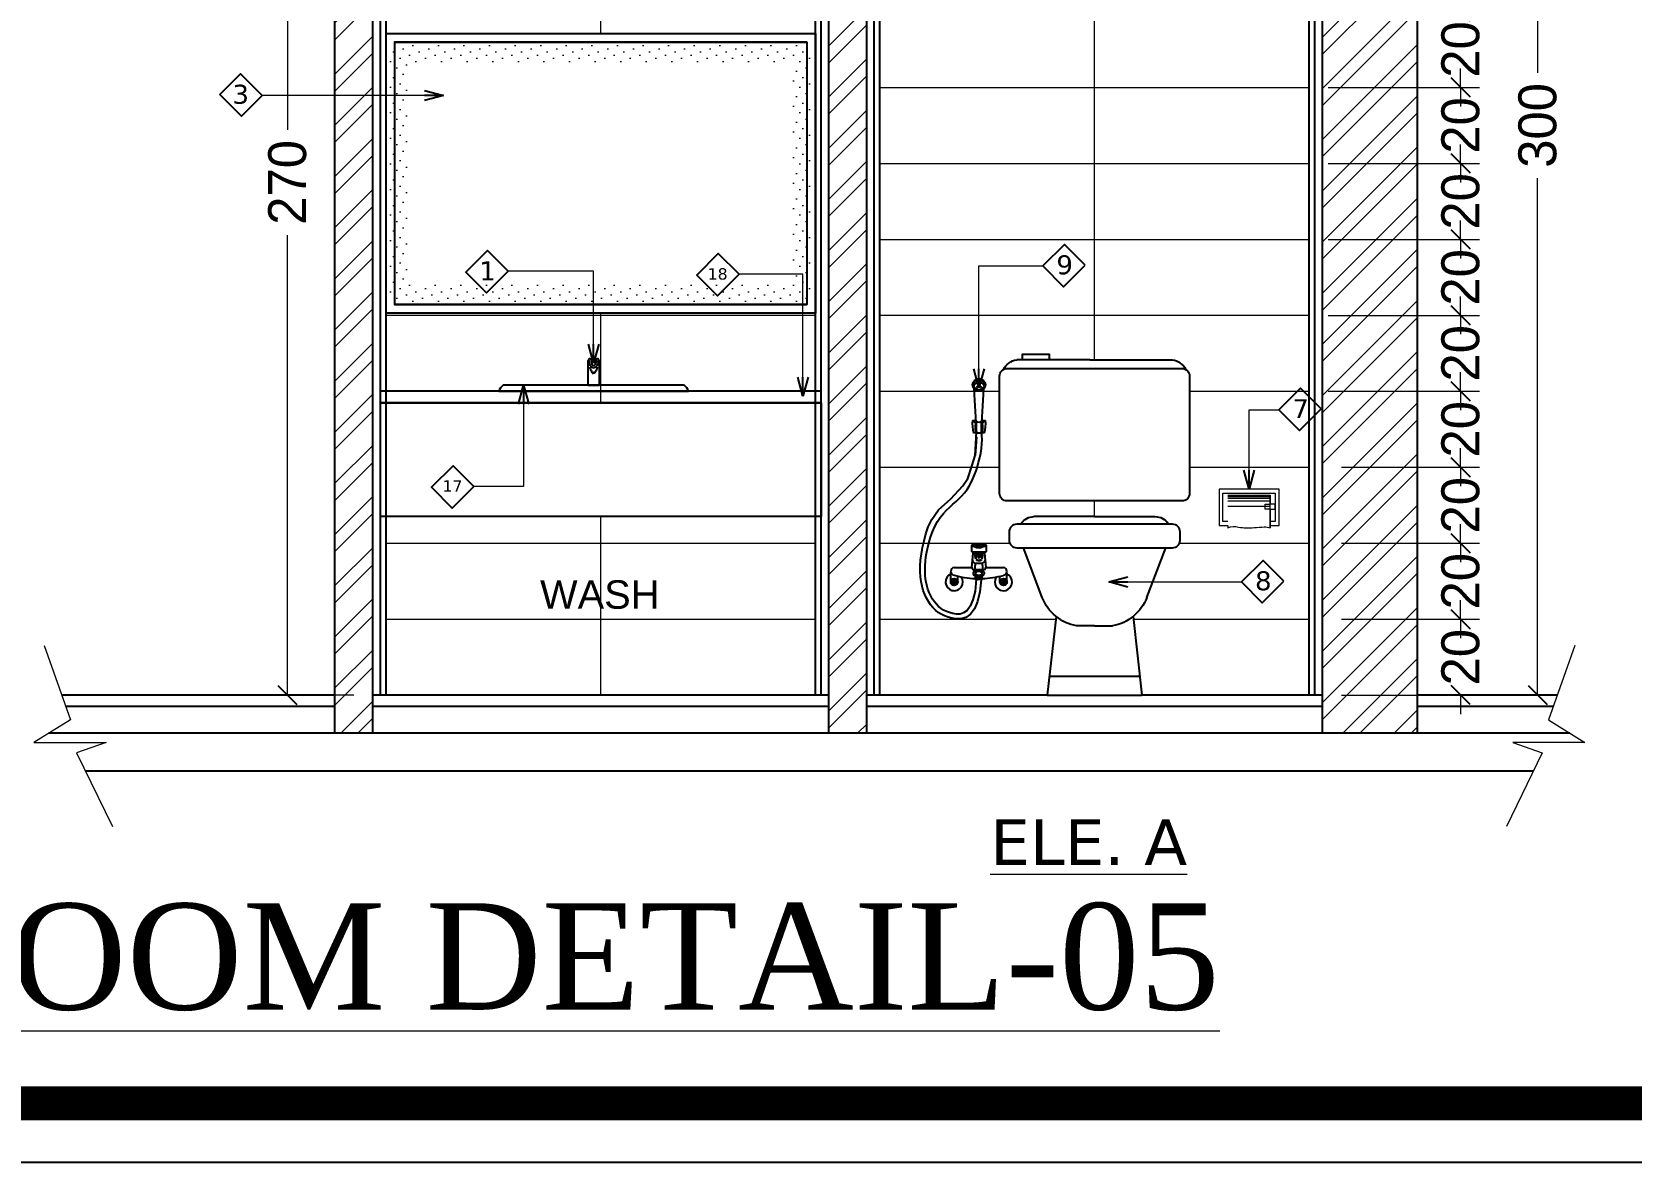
# Model space of a CAD drawing. Header units: centimetres. Extents: x 7997 to 116674, y 1017 to 13844.
# Drawn here: x 50355.5 to 50776.5, y 8756.1 to 9053.6 of the extents above; entities that cross this region are included whole.
import ezdxf
from ezdxf.enums import TextEntityAlignment as Align

# ---------------------------------------------------------------- set-up
doc = ezdxf.new("R2010")
doc.units = ezdxf.units.CM
doc.header["$LTSCALE"] = 200
doc.header["$PDMODE"] = 2
for name, color, linetype in [('A-DIM', 10, 'Continuous'), ('AFIX', 2, 'Continuous'), ('AFP-HATCH-TILES', 251, 'Continuous'), ('AFP-TOILET FIXTURE', 8, 'Continuous'), ('AFP-WALL  PLASTER', 8, 'Continuous'), ('COL', 1, 'Continuous'), ('DIM', 11, 'Continuous'), ('STEP', 7, 'Continuous'), ('TXT', 6, 'Continuous')]:
    doc.layers.add(name, color=color, linetype=linetype)
for name, color, linetype, lineweight in [('HA', 251, 'Continuous', 0), ('HAT', 8, 'Continuous', 9), ('HATCH', 8, 'Continuous', 5), ('TEXT', 6, 'Continuous', 18), ('TITLE', 7, 'Continuous', 20), ('WALL', 3, 'Continuous', 25)]:
    doc.layers.add(name, color=color, linetype=linetype, lineweight=lineweight)
doc.styles.add('sheet notes', font='verdana.ttf')
doc.styles.add('T2', font='')
doc.styles.add('TORATH', font='arial.ttf')
doc.styles.add('TT1', font='times.ttf', dxfattribs={"width": 0.8, "height": 40})
doc.styles.get('T2').set_extended_font_data('Elisia')
doc.dimstyles.new('NORMAL-1', dxfattribs={"dimtxt": 10, "dimasz": 5, "dimexe": 5, "dimexo": 5, "dimgap": 1, "dimtad": 0, "dimdec": 0, "dimdsep": 46, "dimtxsty": 'T2', "dimblk1": 'OBLIQUE', "dimblk2": 'OBLIQUE', "dimsah": 1, "dimcen": 0.09, "dimclrd": 4, "dimclre": 4, "dimclrt": 6, "dimadec": 0, "dimazin": 0, "dimtfac": 1, "dimtdec": 0, "dimtofl": 0, "dimtmove": 1, "dimatfit": 3, "dimldrblk": 'OPEN30', "dimfxl": 0, "dimtolj": 1, "dimtzin": 0, "dimlwd": 5, "dimlwe": 5, "dimarcsym": 0})

# ---------------------------------------------------------------- blocks, each defined once
blk = doc.blocks.new('CLOSETT')
for points in [[(1019537.6, 55389.1), (1020002.1, 55388.6), (1020007.4, 55389.3), (1020009.9, 55390.2), (1020009.9, 55390.2), (1020016.2, 55394.5), (1020016.2, 55394.5), (1020018.2, 55396.8), (1020019.4, 55398.6), (1020020.7, 55401.4), (1020020.7, 55401.4), (1020021.3, 55403.3), (1020021.6, 55404.4), (1020021.8, 55405.3), (1020022, 55406.7), (1020022.1, 55408.6), (1020022.1, 55717.3), (1020021.8, 55720.4), (1020021.4, 55722.5), (1020021.4, 55722.5), (1020020.3, 55725.6), (1020020.3, 55725.6), (1020016.2, 55731.5), (1020016.2, 55731.5), (1020016.2, 55731.5), (1020012, 55734.7), (1020012, 55734.7), (1020009.2, 55739.6), (1020007.4, 55742.2), (1020005.3, 55744.8), (1020002.5, 55747.8), (1019999.6, 55750.3), (1019997.7, 55751.8), (1019994.9, 55753.7), (1019989.5, 55756.6), (1019983.8, 55758.7), (1019979.5, 55759.8), (1019977, 55760.2), (1019961.7, 55760.2), (1019961.7, 55775.2), (1019891.7, 55775.2), (1019891.7, 55760.2), (1019567.1, 55760.2), (1019565.5, 55759.9), (1019563.9, 55759.6), (1019562.3, 55759.2), (1019560.8, 55758.9), (1019559.5, 55758.4), (1019557.9, 55757.9), (1019557.9, 55757.9), (1019556.1, 55757.2), (1019554.4, 55756.5), (1019552.8, 55755.7), (1019550.7, 55754.6), (1019548.7, 55753.3), (1019547.3, 55752.4), (1019545.2, 55750.9), (1019543.7, 55749.7), (1019542.3, 55748.5), (1019540.6, 55746.8), (1019540.6, 55746.8), (1019537.5, 55743.2), (1019536.2, 55741.6), (1019536.2, 55741.6), (1019535.7, 55740.8), (1019535.7, 55740.8), (1019535.1, 55739.9), (1019534.7, 55739.3), (1019534.3, 55738.6), (1019534.3, 55738.6), (1019533.3, 55737), (1019532.8, 55736.1), (1019532.1, 55734.7), (1019531.1, 55734.1), (1019531.1, 55734.1), (1019530, 55733.3), (1019529.2, 55732.6), (1019528.7, 55732.2), (1019527.9, 55731.5), (1019527.9, 55731.5), (1019526.1, 55729.4), (1019525.4, 55728.3), (1019524.7, 55727.2), (1019524.2, 55726.3), (1019523.8, 55725.6), (1019523.3, 55724.3), (1019523.3, 55724.3), (1019522.6, 55721.8), (1019522.3, 55720.5), (1019522.2, 55719.5), (1019522.1, 55717.3), (1019522.1, 55408.6), (1019522.4, 55404.9), (1019522.4, 55404.9), (1019524.1, 55399.8), (1019524.1, 55399.8), (1019527.9, 55394.5), (1019527.9, 55394.5), (1019531.1, 55391.9), (1019531.1, 55391.9), (1019535.6, 55389.7), (1019537.8, 55389.1)], [(1019935.9, 55347.1), (1019612.4, 55347.3), (1019607.4, 55347), (1019601.8, 55345.9), (1019601.8, 55345.9), (1019596.6, 55344.1), (1019593.4, 55342.5), (1019593.4, 55342.5), (1019593.4, 55342.5), (1019589.2, 55339.9), (1019589.2, 55339.9), (1019585.9, 55337.3), (1019583.5, 55335), (1019582.2, 55333.6), (1019581, 55332.1), (1019579, 55329.4), (1019579, 55329.4), (1019577.5, 55327.3), (1019567.1, 55327.3), (1019565.6, 55327.2), (1019564.4, 55327.1), (1019563.2, 55326.9), (1019560.7, 55326.2), (1019559.9, 55326), (1019559, 55325.6), (1019557.9, 55325.1), (1019556.5, 55324.3), (1019555.6, 55323.7), (1019554.8, 55323.1), (1019552.9, 55321.4), (1019550.8, 55319), (1019550.8, 55319), (1019549, 55315.9), (1019549, 55315.9), (1019547.8, 55312.7), (1019547.8, 55312.7), (1019547.2, 55309.9), (1019547.2, 55309.9), (1019547.1, 55307.3), (1019547.1, 55285.3), (1019547.3, 55282.3), (1019547.3, 55282.3), (1019548.1, 55279.1), (1019548.1, 55279.1), (1019549.2, 55276.3), (1019549.2, 55276.3), (1019552.9, 55271.2), (1019552.9, 55271.2), (1019555.2, 55269.2), (1019555.2, 55269.2), (1019559.1, 55267), (1019559.1, 55267), (1019563.2, 55265.7), (1019567.1, 55265.3), (1019584.5, 55265.3), (1019634.5, 55134.3), (1019638.3, 55125.6), (1019641.3, 55119.7), (1019645.5, 55112.6), (1019649.8, 55106.3), (1019656.2, 55098.3), (1019656.2, 55098.3), (1019669.7, 55085.2), (1019669.7, 55085.2), (1019647.5, 54877.3), (1019896.7, 54877.3), (1019873.4, 55084.3), (1019874.4, 55085.2), (1019881.1, 55091.2), (1019881.1, 55091.2), (1019887.7, 55098), (1019892.3, 55103.6), (1019896.4, 55109.2), (1019900.6, 55115.8), (1019906.4, 55126.8), (1019909.7, 55134.6), (1019918, 55156.3), (1019924.1, 55172.3), (1019934.6, 55199.9), (1019934.6, 55199.9), (1019959.6, 55265.3), (1019966.4, 55265.3), (1019971.4, 55265.3), (1019977.1, 55265.3), (1019983.2, 55266.3), (1019983.2, 55266.3), (1019989.9, 55269.9), (1019993.2, 55273.5), (1019995.1, 55276.7), (1019997.1, 55285.3), (1019997.1, 55288.7), (1019997.1, 55296.3), (1019997.1, 55307.3), (1019996.3, 55312.6), (1019994.3, 55317.5), (1019991.2, 55321.4), (1019987.2, 55324.5), (1019983.8, 55326.1), (1019977.1, 55327.3), (1019966.5, 55327.3), (1019965.1, 55329.4), (1019958.4, 55337.1), (1019950.7, 55342.5), (1019950.7, 55342.5), (1019942.4, 55345.9), (1019942.4, 55345.9), (1019931.8, 55347.3)]]:
    blk.add_wipeout(points).dxf.layer = 'AFP-TOILET FIXTURE'
at = {"layer": 'AFP-TOILET FIXTURE'}
for p, q in [((1019784.7, 55760.2), (1019567.8, 55760.2)), ((1019784.7, 55760.2), (1019977, 55760.2)), ((1019772.1, 55347.3), (1019612.4, 55347.3)), ((1019772.1, 55347.3), (1019931.8, 55347.3)), ((1019965.1, 55329.4), (1019966.5, 55327.3)), ((1019634.4, 55134.6), (1019584.5, 55265.3)), ((1019909.7, 55134.6), (1019959.6, 55265.3)), ((1019670.8, 55084.3), (1019647.5, 54877.3)), ((1019772.1, 55059.7), (1019724.8, 55059.7)), ((1019772.1, 55059.7), (1019819.3, 55059.7)), ((1019873.4, 55084.3), (1019896.7, 54877.3)), ((1019891.5, 54927.3), (1019652.6, 54927.3)), ((1019896.7, 54877.3), (1019647.5, 54877.3))]:
    blk.add_line(p, q, dxfattribs=at)
blk.add_lwpolyline([(1019961.7, 55760.2), (1019961.7, 55775.2), (1019891.7, 55775.2), (1019891.7, 55760.2)], close=True, dxfattribs=at)
for points in [[(1020022.1, 55408.6), (1020022.1, 55717.3, 0.414214), (1020002.1, 55737.3), (1019542.1, 55737.3, 0.414214), (1019522.1, 55717.3), (1019522.1, 55408.6, 0.414214), (1019542.1, 55388.6), (1020002.1, 55388.6, 0.414214)], [(1019997.1, 55307.3), (1019997.1, 55285.3, -0.414214), (1019977.1, 55265.3), (1019567.1, 55265.3, -0.414214), (1019547.1, 55285.3), (1019547.1, 55307.3, -0.414214), (1019567.1, 55327.3), (1019977.1, 55327.3, -0.414214)]]:
    blk.add_lwpolyline(points, format="xyb", close=True, dxfattribs=at)
for centre, radius, start, end in [((1019573.5, 55714.7), 45.9, 98.0355, 154.2062), ((1019970.6, 55714.7), 45.9, 25.7938, 81.9645), ((1019612.4, 55307.3), 40, 90, 146.4991), ((1019931.8, 55307.3), 40, 33.5009, 90), ((1019745.5, 55176.6), 118.7, 200.7366, 259.9985), ((1019798.7, 55176.6), 118.7, 280.0015, 339.2634)]:
    blk.add_arc(centre, radius, start, end, dxfattribs=at)
blk = doc.blocks.new('_OBLIQUE')
at = {"color": 0, "linetype": 'ByBlock'}
blk.add_line((-0.5, -0.5), (0.5, 0.5), dxfattribs=at)
blk = doc.blocks.new('_Open30')
at = {"color": 0, "linetype": 'ByBlock', "lineweight": -2}
for p, q in [((-1, 0.268), (0, 0)), ((0, 0), (-1, -0.268)), ((0, 0), (-1, 0))]:
    blk.add_line(p, q, dxfattribs=at)
blk = doc.blocks.new('Health foucet')
at = {"layer": 'AFP-TOILET FIXTURE'}
for p, q in [((1018120.2, 58032.2), (1018115.1, 58120.6)), ((1018135.4, 58032.2), (1018140.5, 58120.6)), ((1018110.3, 58037.7), (1018119.8, 58030)), ((1018112.9, 58005.7), (1018120.2, 58008.3)), ((1018119.8, 58030), (1018121.4, 58030)), ((1018120.2, 58008.3), (1018121.4, 58008.3)), ((1018121.4, 58008.3), (1018121.4, 58031.2)), ((1018134.1, 58008.3), (1018134.1, 58031.2)), ((1018134.1, 58030), (1018135.7, 58030)), ((1018134.1, 58008.3), (1018135.4, 58008.3)), ((1018142.6, 58005.7), (1018135.4, 58008.3)), ((1018145.2, 58037.7), (1018135.7, 58030)), ((1018146.4, 57707.2), (1018108.5, 57707.2)), ((1018108.5, 57707.2), (1018146.4, 57707.2)), ((1018108.5, 57650.7), (1018112.5, 57688.1)), ((1018121.3, 57688.1), (1018112.5, 57688.1)), ((1018114.2, 57688.1), (1018114.2, 57691.2)), ((1018117, 57685), (1018120.7, 57687.1)), ((1018117, 57685), (1018120.1, 57675.2)), ((1018119.1, 57709.6), (1018119.1, 57707.2)), ((1018120.1, 57675.2), (1018120.7, 57687.1)), ((1018120.1, 57675.2), (1018121.9, 57685)), ((1018120.7, 57687.1), (1018121.9, 57685)), ((1018120.8, 57671.8), (1018121.2, 57669.9)), ((1018124.5, 57685), (1018127.3, 57687)), ((1018124.5, 57685), (1018127.3, 57674.2)), ((1018127.3, 57674.2), (1018127.3, 57687)), ((1018130.1, 57685), (1018127.3, 57687)), ((1018130.1, 57685), (1018127.3, 57674.2)), ((1018133.9, 57687.1), (1018132.7, 57685)), ((1018134.5, 57675.2), (1018132.7, 57685)), ((1018143.1, 57688.1), (1018133.4, 57688.1)), ((1018134, 57671.9), (1018133.7, 57670.1)), ((1018134.5, 57675.2), (1018133.9, 57687.1)), ((1018137.6, 57685), (1018133.9, 57687.1)), ((1018137.6, 57685), (1018134.5, 57675.2)), ((1018135.7, 57709.6), (1018135.7, 57707.2)), ((1018140.9, 57688.1), (1018140.9, 57691.2)), ((1018146.3, 57650.7), (1018143.1, 57688.1)), ((1018053.3, 57612.6), (1018053.3, 57637.8)), ((1018062.5, 57650.7), (1018108.5, 57650.7)), ((1018071.8, 57612.6), (1018071.8, 57628.1)), ((1018139.1, 57644.7), (1018115.5, 57644.7)), ((1018116.4, 57640.7), (1018116.4, 57644.2)), ((1018117.6, 57625.6), (1018136.3, 57624)), ((1018117.8, 57627.2), (1018136.3, 57625.6)), ((1018117.9, 57628.8), (1018136.3, 57627.2)), ((1018118.6, 57661.8), (1018136.1, 57661.8)), ((1018118.9, 57637.4), (1018118.9, 57633.6)), ((1018119.4, 57628.8), (1018119.4, 57630.4)), ((1018134.2, 57628.8), (1018134.2, 57630.4)), ((1018135.4, 57637.5), (1018135.4, 57633.5)), ((1018138.1, 57640.7), (1018138.1, 57644.2)), ((1018138.1, 57640.7), (1018138.1, 57640.7)), ((1018146.1, 57650.7), (1018192.1, 57650.7)), ((1018182.9, 57612.6), (1018182.9, 57627.7)), ((1018201.4, 57612.6), (1018201.4, 57639.3)), ((1018065.4, 57615.3), (1018059.8, 57609.8)), ((1018117.5, 57624), (1018136.3, 57622.4)), ((1018195, 57615.3), (1018189.4, 57609.8))]:
    blk.add_line(p, q, dxfattribs=at)
for points in [[(1018120.7, 57619.7), (1018117.3, 57588.7), (1018111.9, 57565.4), (1018104.9, 57548.6), (1018096.6, 57537.5), (1018087.4, 57531.1), (1018077.8, 57528.3), (1018068.2, 57528.2), (1018058.8, 57529.7), (1018050.1, 57532), (1018042.1, 57535), (1018034.7, 57538.7), (1018027.8, 57543.1), (1018021.5, 57548.2), (1018015.8, 57554), (1018010.4, 57560.5), (1018005.5, 57567.8), (1018001, 57575.8), (1017996.9, 57584.6), (1017993.3, 57594.1), (1017990.3, 57604.5), (1017988, 57615.7), (1017986.4, 57627.7), (1017985.7, 57640.6), (1017985.8, 57654.4), (1017986.9, 57669), (1017988.9, 57684.2), (1017991.8, 57699.7), (1017995.6, 57715.2), (1018000.1, 57730.5), (1018005.5, 57745.1), (1018011.6, 57758.9), (1018018.4, 57771.5), (1018025.9, 57782.6), (1018033.9, 57792.6), (1018042.2, 57801.5), (1018050.7, 57809.7), (1018059.2, 57817.4), (1018067.5, 57824.8), (1018075.5, 57832.2), (1018083, 57839.7), (1018089.9, 57847.7), (1018096.2, 57856.1), (1018101.9, 57865), (1018107, 57874.4), (1018111.7, 57884.2), (1018116, 57894.5), (1018119.9, 57905.2), (1018123.5, 57916.4), (1018126.8, 57928.1), (1018129.7, 57940.1), (1018132.2, 57952.2), (1018134.1, 57964.2), (1018135.3, 57976.1), (1018135.8, 57987.5), (1018135.5, 57998.4), (1018134.2, 58008.5)], [(1018085.5, 57865.8), (1018098.5, 57884.9), (1018110.2, 57920.5), (1018117.5, 57945.5), (1018117.5, 57945.5), (1018117.5, 57945.5), (1018117.5, 57945.5), (1018117.5, 57945.5), (1018117.5, 57945.5), (1018117.5, 57945.5), (1018117.5, 57945.5), (1018119.7, 57965.6), (1018121.4, 57994.1), (1018117.5, 57945.5), (1018121.4, 57994.1), (1018117.5, 57945.5), (1018121.4, 58008.4)], [(1018110.3, 58037.7), (1018119.9, 58037.7)], [(1018121.4, 58005.7), (1018112.9, 58005.7)], [(1018142.6, 58005.7), (1018134.2, 58005.7)], [(1018135.7, 58037.7), (1018145.2, 58037.7)], [(1018133.4, 57618.3), (1018129.9, 57586.6), (1018124.1, 57561.4), (1018116, 57542.2), (1018105.6, 57528.3), (1018093.1, 57519.4), (1018079.8, 57515.5), (1018067.2, 57515.4), (1018056.1, 57517.2), (1018046.2, 57519.8), (1018037, 57523.3), (1018028.3, 57527.6), (1018020.3, 57532.7), (1018013, 57538.7), (1018006.2, 57545.4), (1018000.1, 57552.9), (1017994.6, 57561), (1017989.6, 57569.9), (1017985.1, 57579.6), (1017981.1, 57590.1), (1017977.9, 57601.4), (1017975.4, 57613.6), (1017973.7, 57626.5), (1017972.9, 57640.3), (1017973, 57654.9), (1017974.2, 57670.3), (1017976.3, 57686.5), (1017979.3, 57703.4), (1017983.2, 57720.9), (1017988.1, 57739.1), (1017993.7, 57757.8), (1018003.4, 57777.1), (1018020.9, 57803), (1018053.3, 57831.4), (1018085.5, 57865.8)], [(1018119.6, 57672.3), (1018117, 57685)], [(1018121.9, 57685), (1018124.5, 57685)], [(1018130.1, 57685), (1018132.7, 57685)], [(1018137.6, 57685), (1018135, 57672.3)]]:
    blk.add_lwpolyline(points, dxfattribs=at)
for points in [[(1018108.5, 57695.2), (1018108.5, 57707.8, -0.414214), (1018112.5, 57711.8), (1018143.1, 57711.8, -0.450757), (1018146.4, 57707.8), (1018146.4, 57695.2, -0.450757), (1018143.1, 57691.2), (1018112.5, 57691.2, -0.414214)], [(1018112.4, 57636.7), (1018112.4, 57634.4, 0.414214), (1018116.4, 57630.4), (1018138.1, 57630.4, 0.414214), (1018142.1, 57634.4), (1018142.1, 57636.7, 0.414214), (1018138.1, 57640.7), (1018116.4, 57640.7, 0.414214)]]:
    blk.add_lwpolyline(points, format="xyb", close=True, dxfattribs=at)
blk.add_lwpolyline([(1018117.9, 57628.8), (1018117.9, 57619.9), (1018136.3, 57619.9), (1018136.3, 57628.8)], close=True, dxfattribs=at)
for centre, radius in [((1018062.5, 57612.6), 9.25), ((1018062.5, 57612.6), 6.33), ((1018062.5, 57612.6), 3.91), ((1018192.1, 57612.6), 9.25), ((1018192.1, 57612.6), 6.33), ((1018192.1, 57612.6), 3.91)]:
    blk.add_circle(centre, radius, dxfattribs=at)
for centre, radius, start, end in [((1018223.5, 58030.9), 113.4, 176.5617, 192.8405), ((1018140.7, 58019.5), 23.4, 153.254, 208.4833), ((1018124.4, 58008.6), 2.97, 185.8766, 258.3285), ((1018127.8, 58022.7), 17.5, 256.8666, 283.1334), ((1018131.1, 58008.6), 2.97, 281.6715, 354.1234), ((1018114.8, 58019.5), 23.4, 331.5167, 26.746), ((1018054.3, 58029), 91.3, 345.1737, 5.4241), ((1018112.2, 57706.6), 3.89, 80.0387, 162.2042), ((1018111.6, 57674.8), 35.6, 77.7767, 87.9812), ((1018127.2, 57673.4), 37.2, 89.8914, 102.6158), ((1018127.6, 57673.4), 37.2, 77.3842, 90.1086), ((1018143.3, 57674.8), 35.6, 92.0188, 102.2233), ((1018142.7, 57706.6), 3.89, 17.7958, 99.9613), ((1018104.1, 57669.7), 37.7, 70.496, 83.3081), ((1018120.4, 57671.6), 10, 183.5171, 259.5325), ((1018128.6, 57734.2), 31.4, 247.5466, 267.7786), ((1018121.7, 57683), 5.07, 100.8502, 156.5317), ((1018127.3, 57688.1), 17.6, 244.0797, 295.9203), ((1018127.3, 57655.8), 32.8, 78.3829, 101.6171), ((1018127.3, 57688.1), 19.2, 251.5113, 289.589), ((1018126.2, 57734.2), 31.4, 272.2214, 292.4534), ((1018133, 57683), 5.07, 23.4683, 79.1498), ((1018134.2, 57671.6), 10, 280.4675, 356.4829), ((1018150.8, 57669.7), 37.7, 96.6919, 109.504), ((1018062.5, 57612.6), 22.9, 113.8785, 36.3448), ((1018063.5, 57640.6), 10.1, 95.7851, 264.2149), ((1018128.2, 57868), 246.4, 254.5467, 267.615), ((1018115.8, 57652.1), 7.4, 191.1725, 267.9124), ((1018198.7, 57643.1), 82.3, 166.8906, 179.2336), ((1018113.5, 57635.9), 5.58, 16.3012, 59.0267), ((1018110.3, 57637.7), 9.56, 310.0587, 334.6134), ((1018127.2, 57628.4), 12.3, 47.9766, 132.6197), ((1018127.2, 57642.6), 12.3, 227.3803, 312.0234), ((1018143.3, 57633.6), 8.79, 125.9377, 153.0507), ((1018140.9, 57635.4), 5.78, 199.6158, 241.3958), ((1018055.9, 57643.1), 82.3, 0.7664, 13.1094), ((1018128.2, 57868), 246.4, 271.8996, 285.0388), ((1018138.9, 57652.1), 7.4, 272.0876, 348.8275), ((1018192.1, 57612.6), 22.9, 144.8329, 66.1215), ((1018191.1, 57640.6), 10.1, 275.7851, 84.2149)]:
    blk.add_arc(centre, radius, start, end, dxfattribs=at)
for centre, major_axis, ratio, start_param, end_param in [((1018127.8, 58131.5), (-16.9, 0), 0.991563, 3.141593, 9.424778), ((1018127.8, 58127.8), (13.3, 0), 0.842711, 3.141593, 9.424778), ((1018127.8, 58033.1), (7.91, 0), 0.409654, 2.905304, 3.784173), ((1018127.8, 58036.7), (-7.91, 0), 0.409654, -0.096041, 3.237634), ((1018127.8, 58033.1), (7.91, 0), 0.409654, -0.637015, 0.236289)]:
    blk.add_ellipse(centre, major_axis=major_axis, ratio=ratio, start_param=start_param, end_param=end_param, dxfattribs=at)
for centre, major_axis, ratio in [((1018127.8, 58130), (15.7, 0), 0.972802), ((1018127.8, 58123.4), (-6.63, 0), 0.798736)]:
    blk.add_ellipse(centre, major_axis=major_axis, ratio=ratio, dxfattribs=at)
blk = doc.blocks.new('*D1280')
at = {"layer": 'Defpoints', "color": 0, "transparency": 16777216}
for p in [(50691.75, 9059, 0), (50691.75, 9039, 0), (50731.59, 9039)]:
    blk.add_point(p, dxfattribs=at)
at = {"layer": 'DIM', "color": 4, "lineweight": 5, "transparency": 16777216}
for p, q in [((50731.59, 9059), (50731.59, 9064)), ((50696.75, 9059), (50736.59, 9059)), ((50696.75, 9039), (50736.59, 9039)), ((50731.59, 9039), (50731.59, 9034))]:
    blk.add_line(p, q, dxfattribs=at)
at = {"layer": 'DIM', "color": 4, "lineweight": 5, "transparency": 16777216, "xscale": 5, "yscale": 5, "zscale": 5}
for p, rotation in [((50731.59, 9059), 270), ((50731.59, 9039), 90)]:
    blk.add_blockref('_OBLIQUE', p, dxfattribs=dict(at, rotation=rotation))
at = {"layer": 'DIM', "color": 6, "transparency": 16777216, "insert": (50731.59, 9049), "char_height": 10, "attachment_point": 5, "rotation": 90, "style": 'T2'}
blk.add_mtext('\\A1;20', dxfattribs=at)
blk = doc.blocks.new('*D1281')
at = {"layer": 'Defpoints', "color": 0, "transparency": 16777216}
for p in [(50691.75, 9039, 0), (50691.75, 9019, 0), (50731.59, 9019)]:
    blk.add_point(p, dxfattribs=at)
at = {"layer": 'DIM', "color": 4, "lineweight": 5, "transparency": 16777216}
for p, q in [((50731.59, 9039), (50731.59, 9044)), ((50696.75, 9039), (50736.59, 9039)), ((50696.75, 9019), (50736.59, 9019)), ((50731.59, 9019), (50731.59, 9014))]:
    blk.add_line(p, q, dxfattribs=at)
at = {"layer": 'DIM', "color": 4, "lineweight": 5, "transparency": 16777216, "xscale": 5, "yscale": 5, "zscale": 5}
for p, rotation in [((50731.59, 9039), 270), ((50731.59, 9019), 90)]:
    blk.add_blockref('_OBLIQUE', p, dxfattribs=dict(at, rotation=rotation))
at = {"layer": 'DIM', "color": 6, "transparency": 16777216, "insert": (50731.59, 9029), "char_height": 10, "attachment_point": 5, "rotation": 90, "style": 'T2'}
blk.add_mtext('\\A1;20', dxfattribs=at)
blk = doc.blocks.new('*D1282')
at = {"layer": 'Defpoints', "color": 0, "transparency": 16777216}
for p in [(50691.75, 9019, 0), (50691.75, 8999, 0), (50731.59, 8999)]:
    blk.add_point(p, dxfattribs=at)
at = {"layer": 'DIM', "color": 4, "lineweight": 5, "transparency": 16777216}
for p, q in [((50731.59, 9019), (50731.59, 9024)), ((50696.75, 9019), (50736.59, 9019)), ((50696.75, 8999), (50736.59, 8999)), ((50731.59, 8999), (50731.59, 8994))]:
    blk.add_line(p, q, dxfattribs=at)
at = {"layer": 'DIM', "color": 4, "lineweight": 5, "transparency": 16777216, "xscale": 5, "yscale": 5, "zscale": 5}
for p, rotation in [((50731.59, 9019), 270), ((50731.59, 8999), 90)]:
    blk.add_blockref('_OBLIQUE', p, dxfattribs=dict(at, rotation=rotation))
at = {"layer": 'DIM', "color": 6, "transparency": 16777216, "insert": (50731.59, 9009), "char_height": 10, "attachment_point": 5, "rotation": 90, "style": 'T2'}
blk.add_mtext('\\A1;20', dxfattribs=at)
blk = doc.blocks.new('*D1283')
at = {"layer": 'Defpoints', "color": 0, "transparency": 16777216}
for p in [(50691.75, 8999, 0), (50691.75, 8979, 0), (50731.59, 8979)]:
    blk.add_point(p, dxfattribs=at)
at = {"layer": 'DIM', "color": 4, "lineweight": 5, "transparency": 16777216}
for p, q in [((50731.59, 8999), (50731.59, 9004)), ((50696.75, 8999), (50736.59, 8999)), ((50696.75, 8979), (50736.59, 8979)), ((50731.59, 8979), (50731.59, 8974))]:
    blk.add_line(p, q, dxfattribs=at)
at = {"layer": 'DIM', "color": 4, "lineweight": 5, "transparency": 16777216, "xscale": 5, "yscale": 5, "zscale": 5}
for p, rotation in [((50731.59, 8999), 270), ((50731.59, 8979), 90)]:
    blk.add_blockref('_OBLIQUE', p, dxfattribs=dict(at, rotation=rotation))
at = {"layer": 'DIM', "color": 6, "transparency": 16777216, "insert": (50731.59, 8989), "char_height": 10, "attachment_point": 5, "rotation": 90, "style": 'T2'}
blk.add_mtext('\\A1;20', dxfattribs=at)
blk = doc.blocks.new('*D1284')
at = {"layer": 'Defpoints', "color": 0, "transparency": 16777216}
for p in [(50691.75, 8979, 0), (50691.75, 8959, 0), (50731.59, 8959)]:
    blk.add_point(p, dxfattribs=at)
at = {"layer": 'DIM', "color": 4, "lineweight": 5, "transparency": 16777216}
for p, q in [((50731.59, 8979), (50731.59, 8984)), ((50696.75, 8979), (50736.59, 8979)), ((50696.75, 8959), (50736.59, 8959)), ((50731.59, 8959), (50731.59, 8954))]:
    blk.add_line(p, q, dxfattribs=at)
at = {"layer": 'DIM', "color": 4, "lineweight": 5, "transparency": 16777216, "xscale": 5, "yscale": 5, "zscale": 5}
for p, rotation in [((50731.59, 8979), 270), ((50731.59, 8959), 90)]:
    blk.add_blockref('_OBLIQUE', p, dxfattribs=dict(at, rotation=rotation))
at = {"layer": 'DIM', "color": 6, "transparency": 16777216, "insert": (50731.59, 8969), "char_height": 10, "attachment_point": 5, "rotation": 90, "style": 'T2'}
blk.add_mtext('\\A1;20', dxfattribs=at)
blk = doc.blocks.new('*D1285')
at = {"layer": 'Defpoints', "color": 0, "transparency": 16777216}
for p in [(50691.75, 8959, 0), (50695.25, 8939, 0), (50731.59, 8939)]:
    blk.add_point(p, dxfattribs=at)
at = {"layer": 'DIM', "color": 4, "lineweight": 5, "transparency": 16777216}
for p, q in [((50731.59, 8959), (50731.59, 8964)), ((50696.75, 8959), (50736.59, 8959)), ((50700.25, 8939), (50736.59, 8939)), ((50731.59, 8939), (50731.59, 8934))]:
    blk.add_line(p, q, dxfattribs=at)
at = {"layer": 'DIM', "color": 4, "lineweight": 5, "transparency": 16777216, "xscale": 5, "yscale": 5, "zscale": 5}
for p, rotation in [((50731.59, 8959), 270), ((50731.59, 8939), 90)]:
    blk.add_blockref('_OBLIQUE', p, dxfattribs=dict(at, rotation=rotation))
at = {"layer": 'DIM', "color": 6, "transparency": 16777216, "insert": (50731.59, 8949), "char_height": 10, "attachment_point": 5, "rotation": 90, "style": 'T2'}
blk.add_mtext('\\A1;20', dxfattribs=at)
blk = doc.blocks.new('*D1286')
at = {"layer": 'Defpoints', "color": 0, "transparency": 16777216}
for p in [(50695.25, 8939, 0), (50695.25, 8919), (50731.59, 8919)]:
    blk.add_point(p, dxfattribs=at)
at = {"layer": 'DIM', "color": 4, "lineweight": 5, "transparency": 16777216}
for p, q in [((50731.59, 8939), (50731.59, 8944)), ((50700.25, 8939), (50736.59, 8939)), ((50700.25, 8919), (50736.59, 8919)), ((50731.59, 8919), (50731.59, 8914))]:
    blk.add_line(p, q, dxfattribs=at)
at = {"layer": 'DIM', "color": 4, "lineweight": 5, "transparency": 16777216, "xscale": 5, "yscale": 5, "zscale": 5}
for p, rotation in [((50731.59, 8939), 270), ((50731.59, 8919), 90)]:
    blk.add_blockref('_OBLIQUE', p, dxfattribs=dict(at, rotation=rotation))
at = {"layer": 'DIM', "color": 6, "transparency": 16777216, "insert": (50731.59, 8929), "char_height": 10, "attachment_point": 5, "rotation": 90, "style": 'T2'}
blk.add_mtext('\\A1;20', dxfattribs=at)
blk = doc.blocks.new('*D1270')
at = {"layer": 'Defpoints', "color": 0, "transparency": 16777216}
for p in [(50695.25, 8919), (50695.25, 8899), (50731.59, 8899)]:
    blk.add_point(p, dxfattribs=at)
at = {"layer": 'DIM', "color": 4, "lineweight": 5, "transparency": 16777216}
for p, q in [((50731.59, 8919), (50731.59, 8924)), ((50700.25, 8919), (50736.59, 8919)), ((50700.25, 8899), (50736.59, 8899)), ((50731.59, 8899), (50731.59, 8894))]:
    blk.add_line(p, q, dxfattribs=at)
at = {"layer": 'DIM', "color": 4, "lineweight": 5, "transparency": 16777216, "xscale": 5, "yscale": 5, "zscale": 5}
for p, rotation in [((50731.59, 8919), 270), ((50731.59, 8899), 90)]:
    blk.add_blockref('_OBLIQUE', p, dxfattribs=dict(at, rotation=rotation))
at = {"layer": 'DIM', "color": 6, "transparency": 16777216, "insert": (50731.59, 8909), "char_height": 10, "attachment_point": 5, "rotation": 90, "style": 'T2'}
blk.add_mtext('\\A1;20', dxfattribs=at)
blk = doc.blocks.new('*D1287')
at = {"layer": 'Defpoints', "color": 0, "transparency": 16777216}
for p in [(50695.25, 8899), (50695.25, 8879), (50731.59, 8879)]:
    blk.add_point(p, dxfattribs=at)
at = {"layer": 'DIM', "color": 4, "lineweight": 5, "transparency": 16777216}
for p, q in [((50731.59, 8899), (50731.59, 8904)), ((50700.25, 8899), (50736.59, 8899)), ((50700.25, 8879), (50736.59, 8879)), ((50731.59, 8879), (50731.59, 8874))]:
    blk.add_line(p, q, dxfattribs=at)
at = {"layer": 'DIM', "color": 4, "lineweight": 5, "transparency": 16777216, "xscale": 5, "yscale": 5, "zscale": 5}
for p, rotation in [((50731.59, 8899), 270), ((50731.59, 8879), 90)]:
    blk.add_blockref('_OBLIQUE', p, dxfattribs=dict(at, rotation=rotation))
at = {"layer": 'DIM', "color": 6, "transparency": 16777216, "insert": (50731.59, 8889), "char_height": 10, "attachment_point": 5, "rotation": 90, "style": 'T2'}
blk.add_mtext('\\A1;20', dxfattribs=at)
blk = doc.blocks.new('*D1288')
at = {"layer": 'Defpoints', "color": 0, "transparency": 16777216}
for p in [(50736.59, 9179), (50738.63, 8879), (50751.87, 8879)]:
    blk.add_point(p, dxfattribs=at)
at = {"layer": 'DIM', "color": 4, "lineweight": 5, "transparency": 16777216}
for p, q in [((50741.59, 9179), (50756.87, 9179)), ((50751.87, 9179), (50751.87, 9042.86)), ((50751.87, 8879), (50751.87, 9015.15)), ((50743.63, 8879), (50756.87, 8879))]:
    blk.add_line(p, q, dxfattribs=at)
at = {"layer": 'DIM', "color": 4, "lineweight": 5, "transparency": 16777216, "xscale": 5, "yscale": 5, "zscale": 5}
for p, rotation in [((50751.87, 9179), 90), ((50751.87, 8879), 270)]:
    blk.add_blockref('_OBLIQUE', p, dxfattribs=dict(at, rotation=rotation))
at = {"layer": 'DIM', "color": 6, "transparency": 16777216, "insert": (50751.87, 9029), "char_height": 10, "attachment_point": 5, "rotation": 90, "style": 'T2'}
blk.add_mtext('\\A1;300', dxfattribs=at)
blk = doc.blocks.new('*D1289')
at = {"layer": 'Defpoints', "color": 0, "transparency": 16777216}
for p in [(50445.25, 9149), (50422.77, 8879), (50445.25, 8879)]:
    blk.add_point(p, dxfattribs=at)
at = {"layer": 'DIM', "color": 4, "lineweight": 5, "transparency": 16777216}
for p, q in [((50440.25, 9149), (50417.77, 9149)), ((50422.77, 9149), (50422.77, 9027.86)), ((50422.77, 8879), (50422.77, 9000.15)), ((50440.25, 8879), (50417.77, 8879))]:
    blk.add_line(p, q, dxfattribs=at)
at = {"layer": 'DIM', "color": 4, "lineweight": 5, "transparency": 16777216, "xscale": 5, "yscale": 5, "zscale": 5}
for p, rotation in [((50422.77, 9149), 90), ((50422.77, 8879), 270)]:
    blk.add_blockref('_OBLIQUE', p, dxfattribs=dict(at, rotation=rotation))
at = {"layer": 'DIM', "color": 6, "transparency": 16777216, "insert": (50422.77, 9014), "char_height": 10, "attachment_point": 5, "rotation": 90, "style": 'T2'}
blk.add_mtext('\\A1;270', dxfattribs=at)
blk = doc.blocks.new('08-TITLE SHEET-selattin', base_point=(45714.81, -203081.37))
at = {"color": 0}
blk.add_lwpolyline([(51244.81, -203081.37), (45714.81, -203081.37), (45714.81, -206921.37), (51244.81, -206921.37)], close=True, dxfattribs=at)
at = {"color": 0, "linetype": 'ByBlock', "const_width": 17.04}
blk.add_lwpolyline([(45744.29, -206891.89), (51215.34, -206891.89), (51215.34, -203110.84), (45744.29, -203110.84)], close=True, dxfattribs=at)
at = {"layer": 'HA', "ltscale": 1.2}
blk.add_lwpolyline([(45714.81, -203081.37), (51244.81, -203081.37), (51244.81, -206921.37), (45714.81, -206921.37)], close=True, dxfattribs=at)

msp = doc.modelspace()

# ---------------------------------------------------------------- hatches: boundary and pattern name
at = {"layer": 'HAT'}
h = msp.add_hatch(dxfattribs=at)
h.set_pattern_fill('ANSI32', color=8)
h.set_pattern_definition([(45, (605.071, 270.083), (-6.7351921, 6.7351921), []), (45, (609.561, 270.083), (-6.7351921, 6.7351921), [])])
h.paths.add_polyline_path([(50445.2529, 9215.0252), (50441.0648, 9215.0252), (50440.4017, 9211.4641), (50438.9509, 9218.8762), (50438.7509, 9215.0579), (50435.2529, 9215.0579), (50435.2529, 8869.0028), (50445.2529, 8869.0028)])
h = msp.add_hatch(dxfattribs=at)
h.set_pattern_fill('ANSI32', color=8)
h.set_pattern_definition([(45, (18558.195, -8099.241), (-6.735192, 6.735192), []), (45, (18562.685, -8099.241), (-6.735192, 6.735192), [])])
h.paths.add_polyline_path([(50565.2529, 9215.0579), (50569.6983, 9215.0579), (50570.4017, 9211.4641), (50571.0648, 9215.0252), (50575.2529, 9215.0252), (50575.2529, 8869.0028), (50565.2529, 8869.0028)])
h = msp.add_hatch(dxfattribs=at)
h.set_pattern_fill('ANSI32', color=8)
h.set_pattern_definition([(45, (18578.195, -8099.241), (-6.735192, 6.735192), []), (45, (18582.685, -8099.241), (-6.735192, 6.735192), [])])
h.paths.add_polyline_path([(50720.2529, 8869.0028), (50695.2529, 8869.0028), (50695.2529, 9215.0579), (50707.9565, 9215.0579), (50708.9043, 9215.0562), (50709.6074, 9211.4641), (50710.2704, 9215.0252), (50720.2529, 9215.0252)])
at = {"layer": 'HATCH'}
h = msp.add_hatch(dxfattribs=at)
h.set_pattern_fill('DOTS', color=1, scale=1.5, angle=45, style=0)
h.set_pattern_definition([(135, (50561.0084, 8981.8472), (0.8419, 2.525697), [0, -2.38125])])
h.paths.add_polyline_path([(50449.4973, 9050.9583), (50561.0084, 9050.9583), (50561.0084, 8981.8472), (50449.4973, 8981.8472)])
h.paths.add_polyline_path([(50454.8166, 9045.639), (50454.8166, 8987.1665), (50555.6892, 8987.1665), (50555.6892, 9045.639)], flags=16)
h = msp.add_hatch(dxfattribs=at)
h.set_pattern_fill('DOTS', color=1, scale=1.5, angle=45, style=0)
h.set_pattern_definition([(135, (50561.0084, 8981.8472), (0.8419, 2.525697), [0, -2.38125])])
h.paths.add_polyline_path([(50449.4973, 9050.9583), (50561.0084, 9050.9583), (50561.0084, 8981.8472), (50449.4973, 8981.8472)])
h.paths.add_polyline_path([(50454.8166, 9045.639), (50454.8166, 8987.1665), (50555.6892, 8987.1665), (50555.6892, 9045.639)], flags=16)

# ---------------------------------------------------------------- linework, layer by layer
at = {"layer": 'AFIX', "color": 11, "elevation": 0}
for points in [[(50448.7529, 9053.2027), (50561.7529, 9053.2027), (50561.7529, 8979.6028), (50448.7529, 8979.6028)], [(50450.9973, 9050.9583), (50559.5084, 9050.9583), (50559.5084, 8981.8472), (50450.9973, 8981.8472)], [(50559.5084, 9050.9583), (50450.9973, 9050.9583), (50450.9973, 8981.8472), (50559.5084, 8981.8472)]]:
    msp.add_lwpolyline(points, dxfattribs=at)
at = {"layer": 'AFP-HATCH-TILES', "color": 251}
for p, q in [((50448.7529, 8879.0028, 0), (50448.7529, 9209.0028)), ((50561.7529, 8879.0028, 0), (50561.7529, 9209.0028)), ((50578.7529, 8879.0028, 0), (50578.7529, 9209.0028)), ((50691.7529, 8879.0028, 0), (50691.7529, 9209.0028))]:
    msp.add_line(p, q, dxfattribs=at)
at = {"layer": 'AFP-TOILET FIXTURE'}
for p, q in [((50501.9495, 8960.615, 0), (50501.9495, 8967.0913, 0)), ((50502.4495, 8967.5913, 0), (50504.2998, 8967.5913, 0)), ((50502.7336, 8967.1059, 0), (50502.7336, 8966.619, 0)), ((50502.9336, 8966.706, 0), (50503.8158, 8966.706, 0)), ((50504.0158, 8967.1059, 0), (50504.0158, 8966.6191, 0)), ((50504.7998, 8967.0913, 0), (50504.7998, 8960.615, 0)), ((50503.0213, 8963.9591, 0), (50503.0213, 8963.7856, 0)), ((50503.0213, 8963.9591, 0), (50503.3747, 8963.9591, 0)), ((50503.0213, 8963.7856, 0), (50503.3747, 8963.7856, 0)), ((50503.728, 8963.9591, 0), (50503.3747, 8963.9591, 0)), ((50503.728, 8963.7856, 0), (50503.3747, 8963.7856, 0)), ((50503.728, 8963.9591, 0), (50503.728, 8963.7856, 0)), ((50563.2529, 8959.0028, 0), (50447.2529, 8959.0028, 0)), ((50527.2036, 8960.6149, 0), (50479.5458, 8960.6149, 0)), ((50501.9495, 8960.615, 0), (50504.7998, 8960.615, 0)), ((50527.2036, 8960.6149, 0), (50507.7008, 8960.6148, 0)), ((50563.2529, 8956.0028, 0), (50447.2529, 8956.0028, 0))]:
    msp.add_line(p, q, dxfattribs=at)
at = {"layer": 'AFP-TOILET FIXTURE', "elevation": 0}
msp.add_lwpolyline([(50479.5458, 8960.6149, 0.12906422), (50478.4147, 8959.0028), (50528.3347, 8959.0028, 0.12906422), (50527.2036, 8960.6149, 0.36263897)], format="xyb", dxfattribs=at)
msp.add_lwpolyline([(50563.2529, 8926.0028), (50447.2529, 8926.0028), (50447.2529, 8956.0028), (50563.2529, 8956.0028)], close=True, dxfattribs=at)
at = {"layer": 'AFP-TOILET FIXTURE'}
for centre, radius, start, end in [((50502.4495, 8967.0913, 0), 0.5, 90, 180), ((50503.6938, 8966.8226, 0), 1.6383, 171.439974, 258.768181), ((50502.9336, 8967.106, 0), 0.2, 90, 180.028995), ((50503.59, 8966.6195, 0), 0.8565, 180.028995, 255.436104), ((50503.0556, 8966.8226, 0), 1.6383, 281.231819, 8.560026), ((50503.1593, 8966.6195, 0), 0.8565, 284.563896, 359.971005), ((50503.8158, 8967.106, 0), 0.2, 359.971005, 90), ((50504.2998, 8967.0913, 0), 0.5, 0, 90), ((50500.0053, 8963.6183, 0), 2.8457, 17.614982, 37.77173), ((50503.4065, 8964.5328, 0), 0.691, 184.419437, 236.125221), ((50503.3429, 8964.5328, 0), 0.691, 303.874779, 355.580563), ((50506.7441, 8963.6183, 0), 2.8457, 142.22827, 162.385018)]:
    msp.add_arc(centre, radius, start, end, dxfattribs=at)
at = {"layer": 'AFP-WALL  PLASTER'}
for p, q in [((50447.2529, 8879.0028, 0), (50447.2529, 9209.0028, 0)), ((50563.2529, 8879.0028, 0), (50563.2529, 9209.0028, 0)), ((50577.2529, 8879.0028, 0), (50577.2529, 9209.0028, 0)), ((50693.2529, 8879.0028, 0), (50693.2529, 9209.0028, 0))]:
    msp.add_line(p, q, dxfattribs=at)
at = {"layer": 'COL'}
for p, q in [((50760.3681, 8869.0028), (50360.0034, 8869.0028)), ((50750.7609, 8859.0028), (50369.6106, 8859.0028))]:
    msp.add_line(p, q, dxfattribs=at)
at = {"layer": 'HAT'}
for p, q in [((50505.2529, 9053.2027, 0), (50505.2529, 9179.0028)), ((50635.2529, 8879.0028, 0), (50635.2529, 9179.0028)), ((50578.7529, 9039.0028), (50691.7529, 9039.0028, 0)), ((50578.7529, 9019.0028), (50691.7529, 9019.0028, 0)), ((50578.7529, 8999.0028), (50691.7529, 8999.0028, 0)), ((50448.7529, 8979.0028, 0), (50561.7529, 8979.0028, 0)), ((50505.2529, 8956.0028, 0), (50505.2529, 8979.6028, 0)), ((50578.7529, 8979.0028), (50691.7529, 8979.0028, 0)), ((50448.7529, 8959.0028), (50561.7529, 8959.0028, 0)), ((50578.7529, 8959.0028), (50691.7529, 8959.0028, 0)), ((50578.7529, 8939.0028), (50691.7529, 8939.0028, 0)), ((50505.2529, 8879.0028, 0), (50505.2529, 8926.0028, 0)), ((50448.7529, 8919.0028), (50561.7529, 8919.0028, 0)), ((50578.7529, 8919.0028), (50691.7529, 8919.0028, 0)), ((50448.7529, 8899.0028), (50561.7529, 8899.0028, 0)), ((50578.7529, 8899.0028), (50691.7529, 8899.0028, 0))]:
    msp.add_line(p, q, dxfattribs=at)
at = {"layer": 'HAT', "linetype": 'ByBlock'}
for p, q in [((50670.331, 8931.6685, 0), (50681.4851, 8931.6685, 0)), ((50670.331, 8931.5079, 0), (50681.4851, 8931.5079, 0)), ((50670.331, 8931.2665, 0), (50681.4851, 8931.2665, 0)), ((50670.331, 8930.8801, 0), (50681.4851, 8930.8801, 0)), ((50670.331, 8930.1242, 0), (50681.4851, 8930.1242, 0)), ((50681.4851, 8928.628, 0), (50670.331, 8928.628, 0)), ((50680.1693, 8928.0008, 0), (50680.1693, 8929.2552, 0)), ((50680.1693, 8929.2552, 0), (50681.4851, 8929.2552, 0)), ((50681.4851, 8928.0008, 0), (50680.1693, 8928.0008, 0)), ((50681.4851, 8929.2552, 0), (50681.4851, 8931.6685, 0)), ((50681.4851, 8931.6685, 0), (50681.4851, 8929.2552, 0)), ((50681.4851, 8928.0008, 0), (50681.4851, 8929.2552, 0)), ((50681.4851, 8928.0008, 0), (50681.4851, 8929.2552, 0)), ((50682.8008, 8929.2552, 0), (50681.4851, 8929.2552, 0)), ((50681.4851, 8928.0008, 0), (50681.4851, 8923.0598, 0)), ((50681.4851, 8923.0598, 0), (50681.4851, 8928.0008, 0)), ((50681.4851, 8928.0008, 0), (50682.8008, 8928.0008, 0)), ((50682.8008, 8928.0008, 0), (50682.8008, 8929.2552, 0))]:
    msp.add_line(p, q, dxfattribs=at)
at = {"layer": 'HAT', "linetype": 'ByBlock', "elevation": 0}
msp.add_lwpolyline([(50668.0221, 8933.2165), (50668.0221, 8923.6858), (50670.331, 8923.6858), (50670.331, 8923.0598, -0.1657845), (50673.1218, 8923.2465, 0.05165987), (50677.2198, 8923.1056, 0.00070608), (50679.9023, 8923.3197, -0.06348361), (50681.4851, 8923.0598), (50681.4851, 8923.6858), (50683.794, 8923.6858), (50683.794, 8933.2165)], format="xyb", close=True, dxfattribs=at)
msp.add_lwpolyline([(50670.331, 8924.6789), (50669.0152, 8924.6789), (50669.0152, 8932.2234), (50682.8008, 8932.2234), (50682.8008, 8924.6789), (50681.4851, 8924.6789)], dxfattribs=at)
at = {"layer": 'HAT'}
for points in [[(50358.7422, 8892.1041), (50365.6386, 8872.5413), (50356.0558, 8866.5239), (50375.0388, 8866.5239), (50367.2813, 8863.7888), (50376.7176, 8844.3998)], [(50761.6293, 8892.1041), (50754.7329, 8872.5413), (50764.3157, 8866.5239), (50745.3327, 8866.5239), (50753.0902, 8863.7888), (50743.6539, 8844.3998)]]:
    msp.add_lwpolyline(points, dxfattribs=at)
at = {"layer": 'STEP'}
for p, q in [((50435.2529, 8879.0028), (50363.3607, 8879.0028)), ((50565.2529, 8879.0028), (50445.2529, 8879.0028)), ((50695.2529, 8879.0028), (50575.2529, 8879.0028)), ((50757.0108, 8879.0028), (50720.2529, 8879.0028)), ((50435.2529, 8876.0028), (50364.4183, 8876.0028)), ((50565.2529, 8876.0028), (50445.2529, 8876.0028)), ((50695.2529, 8876.0028), (50575.2529, 8876.0028)), ((50755.9532, 8876.0028), (50720.2529, 8876.0028))]:
    msp.add_line(p, q, dxfattribs=at)
at = {"layer": 'WALL'}
for p, q in [((50435.2529, 8869.0028), (50435.2529, 9215.0579)), ((50445.2529, 8869.0028), (50445.2529, 9215.0579)), ((50565.2529, 8869.0028), (50565.2529, 9215.0579)), ((50575.2529, 8869.0028), (50575.2529, 9215.0252)), ((50695.2529, 8869.0028), (50695.2529, 9215.0579)), ((50720.2529, 8869.0028), (50720.2529, 9215.0252))]:
    msp.add_line(p, q, dxfattribs=at)
for points in [[(50404.9922, 9037.1328), (50410.4455, 9042.586), (50416.136, 9036.8954), (50410.6828, 9031.4422)], [(50541.6469, 8989.8027), (50536.1937, 8995.256), (50530.5031, 8989.5654), (50535.9564, 8984.1122)]]:
    msp.add_lwpolyline(points, close=True, dxfattribs=at)
at = {"layer": 'WALL', "elevation": 0}
for points in [[(50480.8763, 8990.6295), (50475.4231, 8996.0827), (50469.7325, 8990.3922), (50475.1857, 8984.9389)], [(50632.784, 8992.2307), (50627.3308, 8997.6839), (50621.6402, 8991.9934), (50627.0934, 8986.5401)], [(50694.9127, 8954.353), (50689.4595, 8959.8063), (50683.7689, 8954.1157), (50689.2221, 8948.6625)], [(50471.8411, 8933.9547), (50466.3879, 8939.4079), (50460.6973, 8933.7174), (50466.1505, 8928.2641)], [(50685.0751, 8909.0361), (50679.6218, 8914.4893), (50673.9313, 8908.7988), (50679.3845, 8903.3455)]]:
    msp.add_lwpolyline(points, close=True, dxfattribs=at)

# ---------------------------------------------------------------- texts
at = {"layer": 'TEXT', "style": 'sheet notes'}
for s, height, p in [('3', 5, (50408.2915, 9034.7068)), ('1', 5, (50473.2788, 8988.2035, 0)), ('18', 3.00685, (50533.3983, 8988.4072)), ('9', 5, (50625.1865, 8989.8048, 0)), ('7', 5, (50687.3152, 8951.9271, 0)), ('17', 3.00685, (50463.5925, 8932.5592, 0)), ('8', 5, (50677.4776, 8906.6101, 0)), ('%%UELE. A', 12.02739, (50607.7974, 8834.3138))]:
    msp.add_text(s, height=height, dxfattribs=at).set_placement(p)
at = {"layer": 'TITLE', "style": 'TT1'}
msp.add_text('%%UBATH ROOM DETAIL-05', height=28, dxfattribs=at).set_placement((50432.1027, 8810.2267), align=Align.MIDDLE)
at = {"layer": 'TXT', "style": 'TORATH'}
msp.add_text('WASH', height=7.5, dxfattribs=at).set_placement((50489.2753, 8901.7474, 0))

# ---------------------------------------------------------------- dimensions: what is measured, and where the dimension line sits
at = {"layer": 'DIM'}
for base, p1, p2, picture, middle in [((50751.871, 8879.0028), (50736.5907, 9179.0028), (50738.6318, 8879.0028), '*D1288', (50751.871, 9029.0028)), ((50422.7657, 8879.0028), (50445.2529, 9149.0028), (50445.2529, 8879.0028), '*D1289', (50422.7657, 9014.0028)), ((50731.5907, 9039.0028), (50691.7529, 9059.0028, 0), (50691.7529, 9039.0028, 0), '*D1280', (50731.5907, 9049.0028)), ((50731.5907, 9019.0028), (50691.7529, 9039.0028, 0), (50691.7529, 9019.0028, 0), '*D1281', (50731.5907, 9029.0028)), ((50731.5907, 8999.0028), (50691.7529, 9019.0028, 0), (50691.7529, 8999.0028, 0), '*D1282', (50731.5907, 9009.0028)), ((50731.5907, 8979.0028), (50691.7529, 8999.0028, 0), (50691.7529, 8979.0028, 0), '*D1283', (50731.5907, 8989.0028)), ((50731.5907, 8959.0028), (50691.7529, 8979.0028, 0), (50691.7529, 8959.0028, 0), '*D1284', (50731.5907, 8969.0028)), ((50731.5907, 8939.0028), (50691.7529, 8959.0028, 0), (50695.2529, 8939.0028, 0), '*D1285', (50731.5907, 8949.0028)), ((50731.5907, 8919.0028), (50695.2529, 8939.0028, 0), (50695.2529, 8919.0028), '*D1286', (50731.5907, 8929.0028)), ((50731.5907, 8899.0028), (50695.2529, 8919.0028), (50695.2529, 8899.0028), '*D1270', (50731.5907, 8909.0028)), ((50731.5907, 8879.0028), (50695.2529, 8899.0028), (50695.2529, 8879.0028), '*D1287', (50731.5907, 8889.0028))]:
    dim = msp.add_linear_dim(base=base, p1=p1, p2=p2, angle=90, dimstyle='NORMAL-1', dxfattribs=at)
    dim.commit()
    dim.dimension.update_dxf_attribs({"geometry": picture, "text_midpoint": middle})

# ---------------------------------------------------------------- leaders
at = {"layer": 'A-DIM'}
for points in [[(50558.4694, 8957.6828), (50558.4694, 8989.8027), (50541.6469, 8989.8027)], [(50675.908, 8933.2165, 0), (50675.908, 8954.1157, 0), (50683.7689, 8954.1157, 0)]]:
    msp.add_leader(points, dimstyle='NORMAL-1', override={"dimgap": 1, "dimtad": 0}, dxfattribs=at)
at = {"layer": 'DIM'}
for points in [[(50463.8733, 9036.8954), (50416.136, 9036.8954)], [(50503.3747, 8966.3831, 0), (50503.3747, 8990.6295, 0), (50480.8763, 8990.6295, 0)], [(50484.9405, 8960.6149, 0), (50484.9405, 8933.9547, 0), (50471.8411, 8933.9547, 0)]]:
    msp.add_leader(points, dimstyle='NORMAL-1', override={"dimgap": 1, "dimtad": 0}, dxfattribs=at)

# ---------------------------------------------------------------- next in the draw order: block references
at = {"layer": 'A-DIM', "linetype": 'ByBlock', "xscale": -0.1, "yscale": 0.1, "zscale": 0.1}
msp.add_blockref('CLOSETT', (152612.4583, 3391.2729, 0), dxfattribs=at)

# ---------------------------------------------------------------- next in the draw order: linework, layer by layer
at = {"linetype": 'Continuous'}
msp.add_lwpolyline([(50144.267, 8756.0841), (53047.517, 8756.0841), (53047.517, 10772.0841), (50144.267, 10772.0841)], close=True, dxfattribs=at)

# ---------------------------------------------------------------- next in the draw order: block references
at = {"layer": 'A-DIM', "linetype": 'ByBlock', "xscale": 0.1, "yscale": 0.1, "zscale": 0.1}
msp.add_blockref('Health foucet', (-51207.9585, 3147.5304, 0), dxfattribs=at)
at = {"layer": 'DIM', "color": 0, "linetype": 'Continuous', "xscale": 0.5250000000000014, "yscale": 0.5250000000000014, "zscale": 0.5250000000000014}
msp.add_blockref('08-TITLE SHEET-selattin', (50144.267, 10772.0841), dxfattribs=at)

# ---------------------------------------------------------------- next in the draw order: leaders
at = {"layer": 'A-DIM'}
for points in [[(50604.8177, 8959.8735, 0), (50604.8177, 8991.9934, 0), (50621.6402, 8991.9934, 0)], [(50638.9961, 8908.7988, 0), (50673.9313, 8908.7988, 0)]]:
    msp.add_leader(points, dimstyle='NORMAL-1', override={"dimgap": 1, "dimtad": 0}, dxfattribs=at)

doc.saveas('drawing.dxf')
